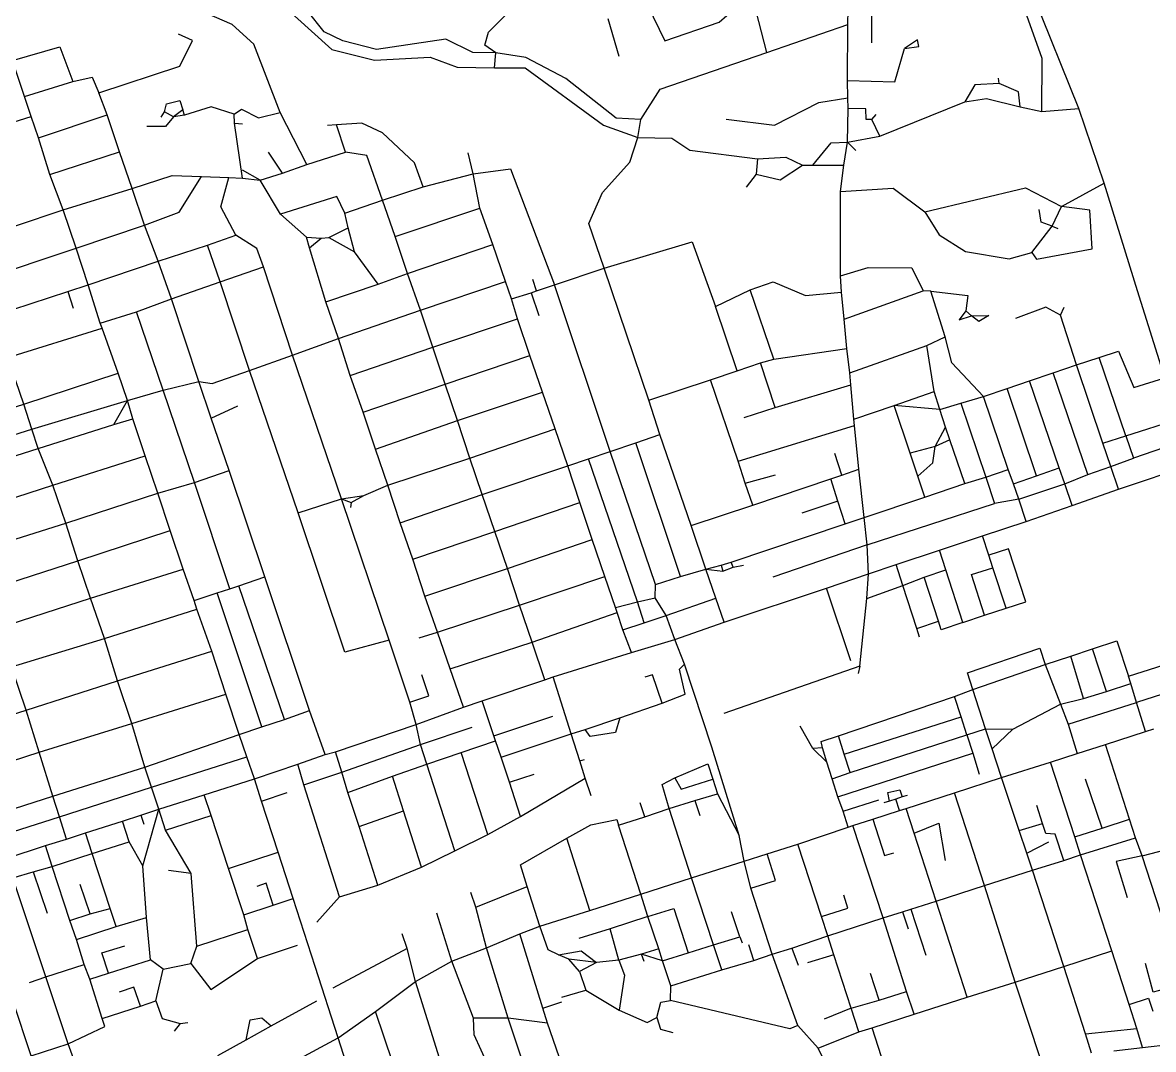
# Model space of a CAD drawing. Header units: metres. Extents: x 609554 to 651406, y 4826501 to 4857446.
# Drawn here: x 635501 to 637859, y 4837782 to 4839925 of the extents above; entities that cross this region are included whole.
import ezdxf

# ---------------------------------------------------------------- set-up
doc = ezdxf.new("R2010")
doc.units = ezdxf.units.M

msp = doc.modelspace()

# ---------------------------------------------------------------- linework, layer by layer
at = {"layer": 'ROADS'}
for points in [[(637052.7, 4839862.6), (637009, 4840032.6)], [(637222, 4839920.9), (637224.1, 4840013.3)], [(637272.1, 4840029.3), (637270.9, 4839882.8)], [(636487.7, 4839861.8), (636440.1, 4839862.2), (636383.8, 4839890.6), (636238.6, 4839868.5), (636168.5, 4839887.1), (636129.7, 4839905.9), (636058.8, 4839995.7)], [(636804.1, 4839961.4), (636840.1, 4839887.1), (636953.8, 4839925.6), (636969.7, 4839940), (636945.3, 4840011.2)], [(636032.7, 4839971.3), (636145.5, 4839869), (636234.8, 4839846.7), (636350.7, 4839852.7), (636406.9, 4839831.7), (636484.7, 4839830.3)], [(636487.7, 4839861.8), (636464.8, 4839877.5), (636472.7, 4839905.3), (636549.5, 4839983.4)], [(637626.4, 4839739.1), (637627.5, 4839850.3), (637588.2, 4839959), (637608.1, 4839982.6)], [(637703.3, 4839745.8), (637608.1, 4839982.6)], [(636037.9, 4839737.3), (635982.9, 4839880.2), (635937.8, 4839920.7), (635869.3, 4839950.7)], [(636745.3, 4839854.1), (636722.3, 4839932.8)], [(637052.7, 4839862.6), (637222, 4839920.9)], [(637221.2, 4839804.1), (637222, 4839920.9)], [(635659.7, 4839778.3), (635828.7, 4839834.2), (635855.5, 4839887.7), (635826.3, 4839901.1)], [(635479.6, 4839845.6), (635578.2, 4839874.1), (635605.6, 4839801.9)], [(637340.3, 4839870.6), (637370.2, 4839874.9), (637367, 4839889.2), (637340.3, 4839870.6)], [(636484.7, 4839830.3), (636487.7, 4839861.8)], [(636790.5, 4839722.6), (636738.4, 4839725.8), (636633.7, 4839808.1), (636550.4, 4839852.1), (636487.7, 4839861.8)], [(636790.5, 4839722.6), (636830.5, 4839786.2), (637052.7, 4839862.6)], [(637221.2, 4839804.1), (637320.1, 4839801.6), (637340.3, 4839870.6)], [(635505.1, 4839770.4), (635479.6, 4839845.6)], [(636484.7, 4839830.3), (636548.6, 4839830.2), (636712.5, 4839711.2), (636783.6, 4839685.4)], [(635505.1, 4839770.4), (635605.6, 4839801.9)], [(635605.6, 4839801.9), (635646.1, 4839811), (635659.7, 4839778.3)], [(637221.8, 4839767.7), (637221.2, 4839804.1)], [(637537.3, 4839797.7), (637536.3, 4839808.7)], [(635677.5, 4839732.4), (635659.7, 4839778.3)], [(637537.3, 4839797.7), (637487, 4839794.8), (637466.2, 4839759.9)], [(637581.2, 4839749.3), (637577.6, 4839780.2), (637537.3, 4839797.7)], [(635518.8, 4839729), (635505.1, 4839770.4)], [(635796.5, 4839739), (635801, 4839755.4), (635828.9, 4839762.7), (635835, 4839742.9)], [(636967.8, 4839723.1), (637069.2, 4839710.8), (637161.1, 4839758.1), (637221.8, 4839767.7)], [(637222.3, 4839745.6), (637221.8, 4839767.7)], [(637288.8, 4839687.6), (637466.2, 4839759.9)], [(637466.2, 4839759.9), (637510.8, 4839766.3), (637581.2, 4839749.3)], [(635533.8, 4839684.3), (635677.5, 4839732.4)], [(635703.1, 4839655.5), (635677.5, 4839732.4)], [(635789.5, 4839727.5), (635796.5, 4839739)], [(635815.5, 4839728.5), (635796.5, 4839739)], [(635835, 4839742.9), (635815.5, 4839728.5)], [(635838.2, 4839732), (635815.5, 4839728.5)], [(635838.2, 4839732), (635835, 4839742.9)], [(635942, 4839733.7), (635894.3, 4839749), (635838.2, 4839732)], [(635942, 4839733.7), (635957.5, 4839744.6), (635993.1, 4839725.9), (636037.9, 4839737.3)], [(635942.9, 4839715), (635942, 4839733.7)], [(636093.4, 4839629), (636037.9, 4839737.3)], [(637221, 4839675.6), (637222.3, 4839745.6)], [(637272.1, 4839722.5), (637260.3, 4839722.9), (637259.7, 4839744.7), (637222.3, 4839745.6)], [(637272.1, 4839722.5), (637281, 4839733)], [(637581.2, 4839749.3), (637626.4, 4839739.1)], [(637626.4, 4839739.1), (637703.3, 4839745.8)], [(637756.5, 4839590.2), (637703.3, 4839745.8)], [(635422.7, 4839698.8), (635518.8, 4839729)], [(635533.8, 4839684.3), (635518.8, 4839729)], [(635815.5, 4839728.5), (635798.9, 4839708.4), (635760, 4839708.1)], [(635942.9, 4839715), (635959.6, 4839713.6)], [(635959.1, 4839600.5), (635942.9, 4839715)], [(636155.2, 4839711.3), (636137, 4839710)], [(636336.4, 4839582), (636318.1, 4839632.1), (636251.6, 4839694.6), (636208, 4839715.3), (636155.2, 4839711.3)], [(636174.1, 4839654.2), (636155.2, 4839711.3)], [(636783.6, 4839685.4), (636790.5, 4839722.6)], [(637288.8, 4839687.6), (637272.1, 4839722.5)], [(635557.7, 4839608.2), (635533.8, 4839684.3)], [(636713.6, 4839412.5), (636681.9, 4839505.9), (636710.1, 4839570.5), (636767.2, 4839633.7), (636783.6, 4839685.4)], [(636783.6, 4839685.4), (636854.6, 4839683.6), (636892.2, 4839659), (637033.6, 4839640.9)], [(637221, 4839675.6), (637288.8, 4839687.6)], [(637149.1, 4839627.1), (637186.8, 4839673.8), (637221, 4839675.6)], [(637213.7, 4839627.2), (637221, 4839675.6)], [(637221, 4839675.6), (637238.5, 4839658.1)], [(635557.7, 4839608.2), (635703.1, 4839655.5)], [(635729.5, 4839578.6), (635703.1, 4839655.5)], [(636042.7, 4839610.9), (636013.9, 4839654.4)], [(636093.4, 4839629), (636174.1, 4839654.2)], [(636251.3, 4839554.6), (636218.8, 4839647.4), (636174.1, 4839654.2)], [(636440.7, 4839609.2), (636430.3, 4839653.3)], [(637033.6, 4839640.9), (637030.6, 4839608.7)], [(637033.6, 4839640.9), (637092.5, 4839643.9), (637127, 4839627.1)], [(635996.2, 4839595.9), (635959.4, 4839616.7)], [(636042.7, 4839610.9), (636093.4, 4839629)], [(636440.7, 4839609.2), (636518.1, 4839620.1), (636610, 4839377.5)], [(637030.6, 4839608.7), (637080.7, 4839596.7), (637127, 4839627.1)], [(637127, 4839627.1), (637149.1, 4839627.1)], [(637149.1, 4839627.1), (637213.7, 4839627.2)], [(637206.7, 4839572.3), (637213.7, 4839627.2)], [(635585.2, 4839534), (635557.7, 4839608.2)], [(635729.5, 4839578.6), (635812.9, 4839605.7), (635873.6, 4839603.5)], [(635755.1, 4839502.4), (635827.4, 4839529.6), (635873.6, 4839603.5)], [(635873.6, 4839603.5), (635931, 4839601.7)], [(635945.2, 4839481.4), (635914.1, 4839540.5), (635931, 4839601.7)], [(635931, 4839601.7), (635959.1, 4839600.5)], [(635959.1, 4839600.5), (635996.2, 4839595.9)], [(635996.2, 4839595.9), (636042.7, 4839610.9)], [(636038.8, 4839525), (635996.2, 4839595.9)], [(636336.4, 4839582), (636440.7, 4839609.2)], [(636454.7, 4839537.4), (636440.7, 4839609.2)], [(637030.6, 4839608.7), (637009.8, 4839581.2)], [(637667.6, 4839541.4), (637756.5, 4839590.2)], [(637826.2, 4839365), (637756.5, 4839590.2)], [(635585.2, 4839534), (635729.5, 4839578.6)], [(635755.1, 4839502.4), (635729.5, 4839578.6)], [(636251.3, 4839554.6), (636336.4, 4839582)], [(637206.7, 4839572.3), (637316.3, 4839579.2), (637382.8, 4839530.3)], [(637206.7, 4839396.5), (637206.7, 4839572.3)], [(637382.8, 4839530.3), (637592.7, 4839579.8), (637667.6, 4839541.4)], [(636173, 4839527.1), (636156.2, 4839561.9), (636038.8, 4839525)], [(636173, 4839527.1), (636251.3, 4839554.6)], [(636278, 4839478.4), (636251.3, 4839554.6)], [(635485.8, 4839500.9), (635585.2, 4839534)], [(635612.2, 4839454.2), (635585.2, 4839534)], [(636093, 4839477.4), (636038.8, 4839525)], [(636179.8, 4839496.7), (636173, 4839527.1)], [(636278, 4839478.4), (636454.7, 4839537.4)], [(636481.3, 4839461.8), (636454.7, 4839537.4)], [(637382.8, 4839530.3), (637412.3, 4839482), (637467.2, 4839447.2), (637558.5, 4839432), (637605.6, 4839445.3)], [(637605.6, 4839445.3), (637615.3, 4839431.1), (637731.5, 4839453.1), (637726.9, 4839533.5), (637667.6, 4839541.4)], [(637647.7, 4839500.1), (637625.2, 4839508.5), (637621, 4839534.9)], [(637647.7, 4839500.1), (637667.6, 4839541.4)], [(635612.2, 4839454.2), (635755.1, 4839502.4)], [(635783.6, 4839426.8), (635755.1, 4839502.4)], [(636139.4, 4839476.7), (636179.8, 4839496.7)], [(636193.2, 4839446.3), (636179.8, 4839496.7)], [(637605.6, 4839445.3), (637647.7, 4839500.1)], [(637647.7, 4839500.1), (637659.6, 4839495.6)], [(635886.2, 4839460.8), (635945.2, 4839481.4)], [(636003.1, 4839415), (635989.3, 4839453.7), (635945.2, 4839481.4)], [(636099.3, 4839454.9), (636093, 4839477.4)], [(636093, 4839477.4), (636123.8, 4839475)], [(636099.3, 4839454.9), (636123.8, 4839475)], [(636123.8, 4839475), (636139.4, 4839476.7)], [(636139.4, 4839476.7), (636193.2, 4839446.3)], [(636303.5, 4839401.3), (636278, 4839478.4)], [(635414.5, 4839387.8), (635612.2, 4839454.2)], [(635637.4, 4839377.5), (635612.2, 4839454.2)], [(635783.6, 4839426.8), (635886.2, 4839460.8)], [(635912.9, 4839384), (635886.2, 4839460.8)], [(636133.1, 4839342), (636099.3, 4839454.9)], [(636303.5, 4839401.3), (636481.3, 4839461.8)], [(636507.8, 4839384.5), (636481.3, 4839461.8)], [(636713.6, 4839412.5), (636897.4, 4839467.4), (636945.6, 4839332.2)], [(635637.4, 4839377.5), (635783.6, 4839426.8)], [(635811.1, 4839348.3), (635783.6, 4839426.8)], [(636242.7, 4839379), (636193.2, 4839446.3)], [(635912.9, 4839384), (636003.1, 4839415)], [(636063.9, 4839230.6), (636003.1, 4839415)], [(636242.7, 4839379), (636303.5, 4839401.3)], [(636330.6, 4839324.5), (636303.5, 4839401.3)], [(636610, 4839377.5), (636713.6, 4839412.5)], [(636806.9, 4839136.8), (636713.6, 4839412.5)], [(637206.7, 4839396.5), (637264.3, 4839413.9), (637355.2, 4839413.2), (637379.1, 4839365.4)], [(635594.9, 4839363.6), (635637.4, 4839377.5)], [(635662.6, 4839297.6), (635637.4, 4839377.5)], [(635811.1, 4839348.3), (635912.9, 4839384)], [(635974.3, 4839198.6), (635912.9, 4839384)], [(636133.1, 4839342), (636242.7, 4839379)], [(636330.6, 4839324.5), (636507.8, 4839384.5)], [(636520.1, 4839348.6), (636507.8, 4839384.5)], [(636572.8, 4839365), (636564.6, 4839388.7)], [(636572.8, 4839365), (636610, 4839377.5)], [(636726.4, 4839030.2), (636610, 4839377.5)], [(637018.4, 4839367.4), (637066, 4839384.1), (637133.4, 4839355.4), (637208.4, 4839362.1)], [(637208.4, 4839362.1), (637206.7, 4839396.5)], [(635441.2, 4839313.4), (635594.9, 4839363.6)], [(635594.9, 4839363.6), (635606, 4839329.1)], [(636520.1, 4839348.6), (636561.4, 4839361.1)], [(636561.4, 4839361.1), (636572.8, 4839365)], [(636561.4, 4839361.1), (636577.6, 4839313.4)], [(636945.6, 4839332.2), (637018.4, 4839367.4)], [(637067.5, 4839222.8), (637018.4, 4839367.4)], [(637214.3, 4839305.8), (637208.4, 4839362.1)], [(637214.3, 4839305.8), (637379.1, 4839365.4)], [(637395.2, 4839364.8), (637379.1, 4839365.4)], [(637395.2, 4839364.8), (637472.4, 4839355.4), (637468.2, 4839323.5)], [(637424.9, 4839268.9), (637395.2, 4839364.8)], [(637882.7, 4839183.8), (637826.2, 4839365)], [(635738.7, 4839321.6), (635811.1, 4839348.3)], [(635868.4, 4839176.2), (635811.1, 4839348.3)], [(636159.7, 4839265.7), (636133.1, 4839342)], [(636532.7, 4839306.8), (636520.1, 4839348.6)], [(636991.4, 4839198.2), (636945.6, 4839332.2)], [(637665.3, 4839314.4), (637635.1, 4839331.1), (637571.4, 4839307.4)], [(637665.3, 4839314.4), (637672.7, 4839331)], [(635662.6, 4839297.6), (635738.7, 4839321.6)], [(635794, 4839157.9), (635738.7, 4839321.6)], [(636159.7, 4839265.7), (636330.6, 4839324.5)], [(636356.1, 4839247.5), (636330.6, 4839324.5)], [(636356.1, 4839247.5), (636532.7, 4839306.8)], [(636559, 4839230.3), (636532.7, 4839306.8)], [(637219.9, 4839244.9), (637214.3, 4839305.8)], [(637468.2, 4839323.5), (637454, 4839304.7), (637479.6, 4839312.8)], [(637479.6, 4839312.8), (637468.2, 4839323.5)], [(637479.6, 4839312.8), (637515.7, 4839313.8), (637495.2, 4839301.5), (637479.6, 4839312.8)], [(637698.7, 4839210.6), (637665.3, 4839314.4)], [(635470.3, 4839225.8), (635666.6, 4839287.5)], [(635666.6, 4839287.5), (635662.6, 4839297.6)], [(635700.3, 4839193.2), (635666.6, 4839287.5)], [(636063.9, 4839230.6), (636159.7, 4839265.7)], [(636184.1, 4839188.6), (636159.7, 4839265.7)], [(637386.7, 4839251.1), (637424.9, 4839268.9)], [(637504.6, 4839144.7), (637438.7, 4839215), (637424.9, 4839268.9)], [(636184.1, 4839188.6), (636356.1, 4839247.5)], [(636381.8, 4839170.7), (636356.1, 4839247.5)], [(637067.5, 4839222.8), (637219.9, 4839244.9)], [(637225.8, 4839194.2), (637219.9, 4839244.9)], [(637225.8, 4839194.2), (637386.7, 4839251.1)], [(637402.2, 4839155), (637386.7, 4839251.1)], [(637746, 4839226.2), (637786.3, 4839239.5), (637818, 4839163.5), (637882.7, 4839183.8)], [(635503.2, 4839128.5), (635470.3, 4839225.8)], [(635974.3, 4839198.6), (636063.9, 4839230.6)], [(636166.1, 4838930.8), (636063.9, 4839230.6)], [(636381.8, 4839170.7), (636559, 4839230.3)], [(636585.2, 4839154), (636559, 4839230.3)], [(636991.4, 4839198.2), (637039.6, 4839214.9)], [(637039.6, 4839214.9), (637067.5, 4839222.8)], [(637070.5, 4839121.6), (637039.6, 4839214.9)], [(637698.7, 4839210.6), (637746, 4839226.2)], [(637801.6, 4839062.3), (637746, 4839226.2)], [(635503.2, 4839128.5), (635700.3, 4839193.2)], [(635719.3, 4839136), (635700.3, 4839193.2)], [(635868.4, 4839176.2), (635896.4, 4839171.9), (635974.3, 4839198.6)], [(636075.8, 4838902.1), (635974.3, 4839198.6)], [(636210.9, 4839111.9), (636184.1, 4839188.6)], [(636935.8, 4839179.7), (636991.4, 4839198.2)], [(637227.8, 4839168.7), (637225.8, 4839194.2)], [(637601, 4839177.5), (637650.4, 4839194.2)], [(637650.4, 4839194.2), (637698.7, 4839210.6)], [(637722.1, 4838982.2), (637650.4, 4839194.2)], [(637754, 4839047.3), (637698.7, 4839210.6)], [(635794, 4839157.9), (635868.4, 4839176.2)], [(635894.3, 4839099.8), (635868.4, 4839176.2)], [(636210.9, 4839111.9), (636381.8, 4839170.7)], [(636407.6, 4839094.4), (636381.8, 4839170.7)], [(636806.9, 4839136.8), (636935.8, 4839179.7)], [(636993.5, 4839009.5), (636935.8, 4839179.7)], [(637070.5, 4839121.6), (637227.8, 4839168.7)], [(637234.6, 4839097.3), (637227.8, 4839168.7)], [(637554, 4839161.5), (637601, 4839177.5)], [(637662.8, 4838995.9), (637601, 4839177.5)], [(635719.3, 4839136), (635794, 4839157.9)], [(635859.1, 4838965), (635794, 4839157.9)], [(636407.6, 4839094.4), (636585.2, 4839154)], [(636611.6, 4839077.5), (636585.2, 4839154)], [(637318.2, 4839125.7), (637402.2, 4839155)], [(637413.8, 4839117.3), (637402.2, 4839155)], [(637457.8, 4839130.7), (637504.6, 4839144.7)], [(637504.6, 4839144.7), (637554, 4839161.5)], [(637556.2, 4838992.3), (637504.6, 4839144.7)], [(637615, 4838979.2), (637554, 4839161.5)], [(635306.2, 4839066.4), (635503.2, 4839128.5)], [(635520.2, 4839076.7), (635503.2, 4839128.5)], [(635520.2, 4839076.7), (635719.3, 4839136)], [(635691.3, 4839086.4), (635719.3, 4839136)], [(635730.5, 4839098), (635719.3, 4839136)], [(635894.3, 4839099.8), (635949.6, 4839125.1)], [(636829.6, 4839065.4), (636806.9, 4839136.8)], [(637005.9, 4839101), (637070.5, 4839121.6)], [(637234.6, 4839097.3), (637318.2, 4839125.7)], [(637413.8, 4839117.3), (637318.2, 4839125.7)], [(637351.9, 4839026.1), (637318.2, 4839125.7)], [(637413.8, 4839117.3), (637457.8, 4839130.7)], [(637425.8, 4839080.7), (637413.8, 4839117.3)], [(637457.8, 4839130.7), (637509.4, 4838976.4)], [(635691.3, 4839086.4), (635730.5, 4839098)], [(635756.4, 4839020.7), (635730.5, 4839098)], [(635931.4, 4838990.6), (635894.3, 4839099.8)], [(636236.7, 4839034.6), (636210.9, 4839111.9)], [(636236.7, 4839034.6), (636407.6, 4839094.4)], [(636433.2, 4839015.9), (636407.6, 4839094.4)], [(637235.8, 4839084), (637234.6, 4839097.3)], [(637801.6, 4839062.3), (637910.8, 4839097.5)], [(635323.1, 4839014.3), (635520.2, 4839076.7)], [(635533.4, 4839036.4), (635520.2, 4839076.7)], [(635533.4, 4839036.4), (635691.3, 4839086.4)], [(636433.2, 4839015.9), (636611.6, 4839077.5)], [(636638.2, 4839000.1), (636611.6, 4839077.5)], [(636993.5, 4839009.5), (637235.8, 4839084)], [(637244.8, 4838992.8), (637235.8, 4839084)], [(637403.9, 4839040.6), (637425.8, 4839080.7)], [(637434.7, 4839054.1), (637425.8, 4839080.7)], [(636726.4, 4839030.2), (636779.4, 4839048.3)], [(636779.4, 4839048.3), (636829.6, 4839065.4)], [(636872.9, 4838769.4), (636779.4, 4839048.3)], [(636895.1, 4838875.5), (636829.6, 4839065.4)], [(637434.7, 4839054.1), (637403.9, 4839040.6)], [(637465.8, 4838962.8), (637434.7, 4839054.1)], [(637754, 4839047.3), (637801.6, 4839062.3)], [(637770.5, 4838998.5), (637754, 4839047.3)], [(637801.6, 4839062.3), (637817.4, 4839016)], [(637924.6, 4839052.7), (637817.4, 4839016)], [(635336.2, 4838973.8), (635533.4, 4839036.4)], [(635563.7, 4838959.7), (635533.4, 4839036.4)], [(636262.8, 4838959.9), (636236.7, 4839034.6)], [(636681.3, 4839014.8), (636726.4, 4839030.2)], [(636820.8, 4838752.4), (636726.4, 4839030.2)], [(637209.2, 4838980.7), (637194.6, 4839025.6)], [(637403.9, 4839040.6), (637351.9, 4839026.1)], [(637367.9, 4838978.6), (637351.9, 4839026.1)], [(637367.9, 4838978.6), (637399, 4839006.4), (637403.9, 4839040.6)], [(635563.7, 4838959.7), (635756.4, 4839020.7)], [(635782.6, 4838942.7), (635756.4, 4839020.7)], [(636262.8, 4838959.9), (636433.2, 4839015.9)], [(636459.6, 4838940), (636433.2, 4839015.9)], [(636459.6, 4838940), (636638.2, 4839000.1)], [(636638.2, 4839000.1), (636681.3, 4839014.8)], [(636663.1, 4838923.6), (636638.2, 4839000.1)], [(636783.3, 4838715.9), (636681.3, 4839014.8)], [(637008, 4838963.5), (636993.5, 4839009.5)], [(637770.5, 4838998.5), (637817.4, 4839016)], [(637786.4, 4838951.2), (637940, 4839003.1)], [(635859.1, 4838965), (635931.4, 4838990.6)], [(636005.7, 4838768.6), (635931.4, 4838990.6)], [(637008, 4838963.5), (637071.1, 4838980.9)], [(637186.5, 4838973.1), (637209.2, 4838980.7)], [(637209.2, 4838980.7), (637244.8, 4838992.8)], [(637255.9, 4838892.5), (637244.8, 4838992.8)], [(637382.6, 4838934.5), (637367.9, 4838978.6)], [(637465.8, 4838962.8), (637509.4, 4838976.4)], [(637509.4, 4838976.4), (637556.2, 4838992.3)], [(637509.4, 4838976.4), (637528, 4838921.1)], [(637567.5, 4838962.6), (637556.2, 4838992.3)], [(637567.5, 4838962.6), (637615, 4838979.2)], [(637615, 4838979.2), (637662.8, 4838995.9)], [(637674.1, 4838962.6), (637662.8, 4838995.9)], [(637674.1, 4838962.6), (637722.1, 4838982.2)], [(637722.1, 4838982.2), (637770.5, 4838998.5)], [(637786.4, 4838951.2), (637770.5, 4838998.5)], [(635363.8, 4838894.8), (635563.7, 4838959.7)], [(635591.2, 4838880.5), (635563.7, 4838959.7)], [(635782.6, 4838942.7), (635859.1, 4838965)], [(635932.7, 4838743.4), (635859.1, 4838965)], [(636212.6, 4838938.3), (636262.8, 4838959.9)], [(636288.5, 4838881.1), (636262.8, 4838959.9)], [(637023.7, 4838918.1), (637008, 4838963.5)], [(637023.7, 4838918.1), (637186.5, 4838973.1)], [(637201.2, 4838926.6), (637186.5, 4838973.1)], [(637382.6, 4838934.5), (637465.8, 4838962.8)], [(637578.2, 4838930.3), (637567.5, 4838962.6)], [(637578.2, 4838930.3), (637674.1, 4838962.6)], [(637689.4, 4838917.5), (637674.1, 4838962.6)], [(635591.2, 4838880.5), (635782.6, 4838942.7)], [(635808.5, 4838864.8), (635782.6, 4838942.7)], [(636075.8, 4838902.1), (636166.1, 4838930.8)], [(636166.1, 4838930.8), (636212.6, 4838938.3)], [(636166.1, 4838930.8), (636185.9, 4838923.6)], [(636265.4, 4838636.1), (636166.1, 4838930.8)], [(636185.9, 4838923.6), (636212.6, 4838938.3)], [(636288.5, 4838881.1), (636459.6, 4838940)], [(636485.8, 4838862.8), (636459.6, 4838940)], [(637255.9, 4838892.5), (637382.6, 4838934.5)], [(637578.2, 4838930.3), (637528, 4838921.1)], [(637593.6, 4838883.9), (637578.2, 4838930.3)], [(637689.4, 4838917.5), (637786.4, 4838951.2)], [(636185.9, 4838923.6), (636184.5, 4838912.9)], [(636485.8, 4838862.8), (636663.1, 4838923.6)], [(636688.9, 4838846), (636663.1, 4838923.6)], [(636895.1, 4838875.5), (637023.7, 4838918.1)], [(637201.2, 4838926.6), (637126.2, 4838901.1)], [(637216.3, 4838878.8), (637201.2, 4838926.6)], [(637262.2, 4838835), (637528, 4838921.1)], [(637593.6, 4838883.9), (637689.4, 4838917.5)], [(636265.4, 4838636.1), (636173, 4838610.9), (636075.8, 4838902.1)], [(637216.3, 4838878.8), (637255.9, 4838892.5)], [(637262.2, 4838835), (637255.9, 4838892.5)], [(637502.4, 4838854.2), (637593.6, 4838883.9)], [(635394.1, 4838818.2), (635591.2, 4838880.5)], [(635616.1, 4838801.6), (635591.2, 4838880.5)], [(635616.1, 4838801.6), (635808.5, 4838864.8)], [(635835.4, 4838784.1), (635808.5, 4838864.8)], [(636314.5, 4838804.9), (636288.5, 4838881.1)], [(636314.5, 4838804.9), (636485.8, 4838862.8)], [(636512.3, 4838785.5), (636485.8, 4838862.8)], [(636925.5, 4838784.5), (636895.1, 4838875.5)], [(636978.8, 4838799.3), (637216.3, 4838878.8)], [(636512.3, 4838785.5), (636688.9, 4838846)], [(636715.3, 4838769), (636688.9, 4838846)], [(637262.2, 4838835), (637065.7, 4838767.8)], [(637264.8, 4838774.7), (637262.2, 4838835)], [(637413.2, 4838823.8), (637502.4, 4838854.2)], [(637516.2, 4838813.7), (637502.4, 4838854.2)], [(637322.8, 4838793.8), (637413.2, 4838823.8)], [(637426.2, 4838783), (637413.2, 4838823.8)], [(637552.2, 4838703), (637593.2, 4838716.5), (637557.1, 4838826.6), (637516.2, 4838813.7)], [(637524.4, 4838787.3), (637516.2, 4838813.7)], [(635424.1, 4838740.1), (635616.1, 4838801.6)], [(635642.6, 4838723.6), (635616.1, 4838801.6)], [(636339.5, 4838728.2), (636314.5, 4838804.9)], [(636925.5, 4838784.5), (636957.7, 4838792.4)], [(636957.7, 4838792.4), (636978.8, 4838799.3)], [(636957.7, 4838792.4), (636961.2, 4838780.4)], [(636961.2, 4838780.4), (636982.5, 4838788.2)], [(636982.5, 4838788.2), (636978.8, 4838799.3)], [(636982.5, 4838788.2), (637004.4, 4838792.9)], [(637264.8, 4838774.7), (637322.8, 4838793.8)], [(637336.7, 4838750.4), (637322.8, 4838793.8)], [(637507.1, 4838688.7), (637479.7, 4838772.9), (637524.4, 4838787.3)], [(637552.2, 4838703), (637524.4, 4838787.3)], [(635642.6, 4838723.6), (635835.4, 4838784.1)], [(635858.4, 4838718.7), (635835.4, 4838784.1)], [(635951.7, 4838749.7), (636005.7, 4838768.6)], [(636099.3, 4838489.5), (636005.7, 4838768.6)], [(636339.5, 4838728.2), (636512.3, 4838785.5)], [(636537.2, 4838709.1), (636512.3, 4838785.5)], [(636537.2, 4838709.1), (636715.3, 4838769)], [(636737.1, 4838704.5), (636715.3, 4838769)], [(636820.8, 4838752.4), (636872.9, 4838769.4)], [(636872.9, 4838769.4), (636925.5, 4838784.5)], [(636925.5, 4838784.5), (636961.2, 4838780.4)], [(636946.5, 4838724.1), (636925.5, 4838784.5)], [(637177.6, 4838744.8), (637264.8, 4838774.7)], [(637261.2, 4838723), (637264.8, 4838774.7)], [(637336.7, 4838750.4), (637381.3, 4838768)], [(637381.3, 4838768), (637426.2, 4838783)], [(637411, 4838675.8), (637381.3, 4838768)], [(637461.5, 4838672.9), (637426.2, 4838783)], [(635906.5, 4838734.7), (635932.7, 4838743.4)], [(635932.7, 4838743.4), (635951.7, 4838749.7)], [(636047.2, 4838470.7), (635951.7, 4838749.7)], [(636820.2, 4838724.7), (636820.8, 4838752.4)], [(636964.1, 4838673.6), (637177.6, 4838744.8)], [(637228.4, 4838593.4), (637177.6, 4838744.8)], [(637261.2, 4838723), (637336.7, 4838750.4)], [(637365.6, 4838660.6), (637336.7, 4838750.4)], [(635450.6, 4838662.2), (635642.6, 4838723.6)], [(635671.4, 4838639.7), (635642.6, 4838723.6)], [(635858.4, 4838718.7), (635906.5, 4838734.7)], [(635864, 4838700.6), (635858.4, 4838718.7)], [(636000.1, 4838455.1), (635906.5, 4838734.7)], [(636366.4, 4838652.9), (636339.5, 4838728.2)], [(636783.3, 4838715.9), (636820.2, 4838724.7)], [(636842.9, 4838687.9), (636820.2, 4838724.7)], [(636842.9, 4838687.9), (636946.5, 4838724.1)], [(636964.1, 4838673.6), (636946.5, 4838724.1)], [(637246.8, 4838582.2), (637261.2, 4838723)], [(635671.4, 4838639.7), (635864, 4838700.6)], [(635895.7, 4838613.2), (635864, 4838700.6)], [(636366.4, 4838652.9), (636537.2, 4838709.1)], [(636563.3, 4838632.3), (636537.2, 4838709.1)], [(636563.3, 4838632.3), (636740.9, 4838693.6)], [(636737.1, 4838704.5), (636783.3, 4838715.9)], [(636740.9, 4838693.6), (636737.1, 4838704.5)], [(636752.9, 4838657.7), (636740.9, 4838693.6)], [(636797.4, 4838672.6), (636783.3, 4838715.9)], [(637507.1, 4838688.7), (637552.2, 4838703)], [(636752.9, 4838657.7), (636797.4, 4838672.6)], [(636797.4, 4838672.6), (636842.9, 4838687.9)], [(636861.2, 4838637.9), (636842.9, 4838687.9)], [(636861.2, 4838637.9), (636964.1, 4838673.6)], [(637365.6, 4838660.6), (637411, 4838675.8)], [(637461.5, 4838672.9), (637416.8, 4838657.9), (637411, 4838675.8)], [(637461.5, 4838672.9), (637507.1, 4838688.7)], [(636327.9, 4838640.9), (636366.4, 4838652.9)], [(636392.7, 4838576.1), (636366.4, 4838652.9)], [(636770.5, 4838610.6), (636752.9, 4838657.7)], [(637371.4, 4838642.6), (637365.6, 4838660.6)], [(635477.8, 4838580.3), (635671.4, 4838639.7)], [(635698.8, 4838551.1), (635671.4, 4838639.7)], [(636308.5, 4838507), (636265.4, 4838636.1)], [(636392.7, 4838576.1), (636563.3, 4838632.3)], [(636590.1, 4838553.4), (636563.3, 4838632.3)], [(636770.5, 4838610.6), (636861.2, 4838637.9)], [(636881, 4838586.1), (636861.2, 4838637.9)], [(637732.3, 4838618.2), (637783.1, 4838635), (637806.9, 4838561.1)], [(637806.9, 4838561.1), (638056.7, 4838640.2)], [(635698.8, 4838551.1), (635895.7, 4838613.2)], [(635924.6, 4838523.5), (635895.7, 4838613.2)], [(636607, 4838559.6), (636770.5, 4838610.6)], [(637482.5, 4838533.3), (637471.2, 4838568.2), (637622.4, 4838619.4), (637633.4, 4838585.5)], [(637633.4, 4838585.5), (637686.7, 4838603.1)], [(637686.7, 4838603.1), (637732.3, 4838618.2)], [(637713.6, 4838514.2), (637686.7, 4838603.1)], [(637761.4, 4838529.4), (637732.3, 4838618.2)], [(635508.1, 4838490.2), (635477.8, 4838580.3)], [(636420.5, 4838496.4), (636392.7, 4838576.1)], [(636834.4, 4838504.6), (636882.8, 4838523.5), (636870.6, 4838575.8), (636881, 4838586.1)], [(636938, 4838413.1), (636881, 4838586.1)], [(637246.8, 4838582.2), (636963.1, 4838482.9)], [(637246.8, 4838582.2), (637243.2, 4838566.4)], [(637482.5, 4838533.3), (637633.4, 4838585.5)], [(637633.4, 4838585.5), (637665.3, 4838502.4)], [(636308.5, 4838507), (636348.2, 4838520.2), (636333.1, 4838563.8)], [(636459, 4838509.5), (636590.1, 4838553.4)], [(636590.1, 4838553.4), (636607, 4838559.6)], [(636644.6, 4838440.5), (636607, 4838559.6)], [(636834.4, 4838504.6), (636814.8, 4838563.9), (636798.5, 4838559.1)], [(637811.9, 4838545.6), (637806.9, 4838561.1)], [(638011.2, 4838497.8), (637986.6, 4838558.4), (637823.6, 4838506.1)], [(635508.1, 4838490.2), (635698.8, 4838551.1)], [(635728.4, 4838462.3), (635698.8, 4838551.1)], [(637444.6, 4838519), (637482.5, 4838533.3)], [(637509.2, 4838451.4), (637482.5, 4838533.3)], [(637713.6, 4838514.2), (637761.4, 4838529.4)], [(637761.4, 4838529.4), (637811.9, 4838545.6)], [(637823.6, 4838506.1), (637811.9, 4838545.6)], [(635728.4, 4838462.3), (635924.6, 4838523.5)], [(635952.7, 4838439.4), (635924.6, 4838523.5)], [(636321.7, 4838460), (636308.5, 4838507)], [(636420.5, 4838496.4), (636459, 4838509.5)], [(636483.9, 4838436.3), (636459, 4838509.5)], [(636746.1, 4838473.8), (636834.4, 4838504.6)], [(637202.2, 4838436.9), (637444.6, 4838519)], [(637458.2, 4838476.5), (637444.6, 4838519)], [(637665.3, 4838502.4), (637713.6, 4838514.2)], [(637681.1, 4838460.8), (637823.6, 4838506.1)], [(637842.8, 4838445.6), (637823.6, 4838506.1)], [(635248.3, 4838408.3), (635508.1, 4838490.2)], [(635535.2, 4838402.5), (635508.1, 4838490.2)], [(636047.2, 4838470.7), (636099.3, 4838489.5)], [(636131.9, 4838397.3), (636099.3, 4838489.5)], [(636321.7, 4838460), (636420.5, 4838496.4)], [(637565.8, 4838450.2), (637665.3, 4838502.4)], [(637665.3, 4838502.4), (637681.1, 4838460.8)], [(635535.2, 4838402.5), (635728.4, 4838462.3)], [(635755.9, 4838371.5), (635728.4, 4838462.3)], [(636000.1, 4838455.1), (636047.2, 4838470.7)], [(636153.5, 4838403.2), (636321.7, 4838460)], [(636330.4, 4838418.4), (636321.7, 4838460)], [(636483.9, 4838436.3), (636606.5, 4838477.5)], [(636674.1, 4838450.1), (636746.1, 4838473.8)], [(636746.1, 4838473.8), (636737.6, 4838443.6), (636684.2, 4838435), (636674.1, 4838450.1)], [(637214.5, 4838398), (637458.2, 4838476.5)], [(637470.3, 4838438.7), (637458.2, 4838476.5)], [(637681.1, 4838460.8), (637700.2, 4838399.7)], [(635755.9, 4838371.5), (635952.7, 4838439.4)], [(635952.7, 4838439.4), (636000.1, 4838455.1)], [(635968.8, 4838392.6), (635952.7, 4838439.4)], [(636330.4, 4838418.4), (636438.3, 4838454.7)], [(636487, 4838426.4), (636483.9, 4838436.3)], [(636498.6, 4838392.4), (636644.6, 4838440.5)], [(636644.6, 4838440.5), (636674.1, 4838450.1)], [(636662.7, 4838384.1), (636644.6, 4838440.5)], [(637149, 4838409.9), (637122.7, 4838456.8)], [(637168.7, 4838411.8), (637166, 4838424.7), (637202.2, 4838436.9)], [(637214.5, 4838398), (637202.2, 4838436.9)], [(637226.6, 4838359.9), (637470.3, 4838438.7)], [(637470.3, 4838438.7), (637509.2, 4838451.4)], [(637470.3, 4838438.7), (637482.3, 4838400.4)], [(637522.7, 4838409.6), (637509.2, 4838451.4)], [(637509.2, 4838451.4), (637565.8, 4838450.2)], [(637522.7, 4838409.6), (637565.8, 4838450.2)], [(637759.5, 4838418.8), (637842.8, 4838445.6)], [(637842.8, 4838445.6), (637860.1, 4838451.2)], [(636166.4, 4838360.8), (636330.4, 4838418.4)], [(636344, 4838377.5), (636330.4, 4838418.4)], [(636415.5, 4838401.8), (636487, 4838426.4)], [(636498.6, 4838392.4), (636487, 4838426.4)], [(636995.1, 4838228.8), (636938, 4838413.1)], [(637168.7, 4838411.8), (637149, 4838409.9)], [(637177.9, 4838381.3), (637149, 4838409.9)], [(637177.9, 4838381.3), (637168.7, 4838411.8)], [(637700.2, 4838399.7), (637759.5, 4838418.8)], [(637809.1, 4838262.6), (637759.5, 4838418.8)], [(635276.4, 4838318.4), (635535.2, 4838402.5)], [(635563.8, 4838310.7), (635535.2, 4838402.5)], [(635769.7, 4838329.4), (635968.8, 4838392.6)], [(635984.5, 4838346.6), (635968.8, 4838392.6)], [(636074.6, 4838377.5), (636131.9, 4838397.3)], [(636131.9, 4838397.3), (636153.5, 4838403.2)], [(636166.4, 4838360.8), (636153.5, 4838403.2)], [(636344, 4838377.5), (636415.5, 4838401.8)], [(636470.9, 4838231), (636415.5, 4838401.8)], [(636516, 4838339.6), (636498.6, 4838392.4)], [(636662.7, 4838384.1), (636672.4, 4838387.2)], [(637201.1, 4838309.5), (637482.3, 4838400.4)], [(637226.6, 4838359.9), (637214.5, 4838398)], [(637482.3, 4838400.4), (637496, 4838356.7)], [(637542.4, 4838349.5), (637522.7, 4838409.6)], [(637644.6, 4838381.8), (637700.2, 4838399.7)], [(635563.8, 4838310.7), (635755.9, 4838371.5)], [(635769.7, 4838329.4), (635755.9, 4838371.5)], [(635984.5, 4838346.6), (636074.6, 4838377.5)], [(636087.5, 4838334.1), (636074.6, 4838377.5)], [(636272.6, 4838352.5), (636344, 4838377.5)], [(636402.4, 4838196.9), (636344, 4838377.5)], [(636674.3, 4838348.1), (636662.7, 4838384.1)], [(636861.1, 4838348.8), (636929.9, 4838378.4), (636940.5, 4838345.9)], [(637189.1, 4838347), (637177.9, 4838381.3)], [(637542.4, 4838349.5), (637644.6, 4838381.8)], [(637695, 4838225.7), (637644.6, 4838381.8)], [(635879.7, 4838313.4), (635984.5, 4838346.6)], [(635999.4, 4838299.9), (635984.5, 4838346.6)], [(636087.5, 4838334.1), (636166.4, 4838360.8)], [(636179.3, 4838318.5), (636166.4, 4838360.8)], [(636179.3, 4838318.5), (636272.6, 4838352.5)], [(636295.5, 4838279.9), (636272.6, 4838352.5)], [(636516, 4838339.6), (636568, 4838356.4)], [(636539.2, 4838268.5), (636516, 4838339.6)], [(636539.2, 4838268.5), (636674.3, 4838348.1)], [(636686.9, 4838311.1), (636674.3, 4838348.1)], [(636849.3, 4838284.9), (636834.6, 4838334.8), (636861.1, 4838348.8)], [(636861.1, 4838348.8), (636874.6, 4838325), (636940.5, 4838345.9)], [(636940.5, 4838345.9), (636950.3, 4838315.6)], [(637189.1, 4838347), (637226.6, 4838359.9)], [(637201.1, 4838309.5), (637189.1, 4838347)], [(637444.1, 4838317.3), (637542.4, 4838349.5)], [(637579.3, 4838238.7), (637542.4, 4838349.5)], [(637752, 4838243.9), (637717.4, 4838346.3)], [(635577.6, 4838267.7), (635769.7, 4838329.4)], [(635784.7, 4838283.2), (635769.7, 4838329.4)], [(635999.4, 4838299.9), (636052.4, 4838318.1)], [(636161.5, 4838100.6), (636087.5, 4838334.1)], [(636202.9, 4838247.4), (636179.3, 4838318.5)], [(636903.1, 4838301.7), (636950.3, 4838315.6)], [(636950.3, 4838315.6), (636995.1, 4838228.8)], [(637309.1, 4838300.4), (637305.4, 4838318.3), (637330.2, 4838324.2), (637335.5, 4838309)], [(637343.3, 4838285.2), (637444.1, 4838317.3)], [(637506.8, 4838124.3), (637444.1, 4838317.3)], [(635306.1, 4838228), (635563.8, 4838310.7)], [(635577.6, 4838267.7), (635563.8, 4838310.7)], [(635784.7, 4838283.2), (635879.7, 4838313.4)], [(635893.9, 4838270.3), (635879.7, 4838313.4)], [(636033.5, 4838193.9), (635999.4, 4838299.9)], [(636798.5, 4838267.6), (636789, 4838296.6)], [(636849.3, 4838284.9), (636903.1, 4838301.7)], [(636903.1, 4838301.7), (636913.2, 4838270.4)], [(637211.8, 4838279.1), (637201.1, 4838309.5)], [(637211.8, 4838279.1), (637286.6, 4838303.2)], [(637309.1, 4838300.4), (637296.9, 4838296.5)], [(637322.1, 4838304.6), (637309.1, 4838300.4)], [(637335.5, 4838309), (637322.1, 4838304.6)], [(637329.3, 4838280.8), (637322.1, 4838304.6)], [(637345.8, 4838312.3), (637335.5, 4838309)], [(635709.4, 4838258.8), (635747.3, 4838270.8)], [(635747.3, 4838270.8), (635784.7, 4838283.2)], [(635747.3, 4838270.8), (635753.4, 4838252.4)], [(635751.5, 4838165.2), (635784.7, 4838283.2)], [(635799.1, 4838239.8), (635784.7, 4838283.2)], [(635799.1, 4838239.8), (635893.9, 4838270.3)], [(635930.3, 4838160), (635893.9, 4838270.3)], [(636202.9, 4838247.4), (636295.5, 4838279.9)], [(636332.7, 4838162.5), (636295.5, 4838279.9)], [(636470.9, 4838231), (636539.2, 4838268.5)], [(636798.5, 4838267.6), (636849.3, 4838284.9)], [(636896.1, 4838140), (636849.3, 4838284.9)], [(637222.6, 4838246.1), (637211.8, 4838279.1)], [(637273.7, 4838262.6), (637329.3, 4838280.8)], [(637329.3, 4838280.8), (637343.3, 4838285.2)], [(637359.9, 4838233.8), (637343.3, 4838285.2)], [(637627.7, 4838253.6), (637615.7, 4838290.9)], [(635319.9, 4838185.2), (635577.6, 4838267.7)], [(635592.7, 4838221.1), (635577.6, 4838267.7)], [(635632.1, 4838234.3), (635709.4, 4838258.8)], [(635722.9, 4838215.4), (635709.4, 4838258.8)], [(636241.8, 4838125.3), (636202.9, 4838247.4)], [(636635.5, 4838222.8), (636685.8, 4838251.1), (636740.1, 4838262), (636743.8, 4838250.4)], [(636743.8, 4838250.4), (636798.5, 4838267.6)], [(636790.4, 4838105.9), (636743.8, 4838250.4)], [(637117.7, 4838210.2), (637222.6, 4838246.1)], [(637222.6, 4838246.1), (637232.4, 4838249.7)], [(637232.4, 4838249.7), (637273.7, 4838262.6)], [(637295.3, 4838056.5), (637232.4, 4838249.7)], [(637273.7, 4838262.6), (637298, 4838186.6), (637317.7, 4838192.4)], [(637359.9, 4838233.8), (637411.4, 4838254.4), (637425.1, 4838176.1)], [(637579.3, 4838238.7), (637627.7, 4838253.6)], [(637672.4, 4838176.4), (637654.5, 4838231.7), (637634.7, 4838233), (637627.7, 4838253.6)], [(637752, 4838243.9), (637809.1, 4838262.6)], [(637821.8, 4838223.6), (637809.1, 4838262.6)], [(635548.3, 4838207.4), (635592.7, 4838221.1)], [(635592.7, 4838221.1), (635632.1, 4838234.3)], [(635645.8, 4838190.9), (635632.1, 4838234.3)], [(635852.5, 4838149.6), (635799.1, 4838239.8)], [(636402.4, 4838196.9), (636470.9, 4838231)], [(636553.1, 4838121.9), (636538.9, 4838167.3), (636635.5, 4838222.8)], [(636683.5, 4838071.9), (636635.5, 4838222.8)], [(637005.8, 4838174.7), (636995.1, 4838228.8)], [(637406.2, 4838091.8), (637359.9, 4838233.8)], [(637595, 4838192), (637579.3, 4838238.7)], [(637695, 4838225.7), (637752, 4838243.9)], [(637707.2, 4838188), (637695, 4838225.7)], [(637707.2, 4838188), (637821.8, 4838223.6)], [(637836, 4838186), (637821.8, 4838223.6)], [(635466.8, 4838180.8), (635548.3, 4838207.4)], [(635562.5, 4838164.1), (635548.3, 4838207.4)], [(635645.8, 4838190.9), (635722.9, 4838215.4)], [(635751.5, 4838165.2), (635722.9, 4838215.4)], [(637053.9, 4838190), (637117.7, 4838210.2)], [(637166.8, 4838059.9), (637117.7, 4838210.2)], [(637595, 4838192), (637641.4, 4838215.2)], [(637836, 4838186), (637937, 4838212.9)], [(635562.5, 4838164.1), (635645.8, 4838190.9)], [(635683.7, 4838076.4), (635645.8, 4838190.9)], [(635930.3, 4838160), (636033.5, 4838193.9)], [(636065, 4838097.1), (636033.5, 4838193.9)], [(636332.7, 4838162.5), (636402.4, 4838196.9)], [(636896.1, 4838140), (637005.8, 4838174.7)], [(637005.8, 4838174.7), (637053.9, 4838190)], [(637019.9, 4838118.6), (637005.8, 4838174.7)], [(637019.9, 4838118.6), (637070.8, 4838134.5), (637053.9, 4838190)], [(637606.9, 4838156.4), (637595, 4838192)], [(637606.9, 4838156.4), (637672.4, 4838176.4)], [(637672.4, 4838176.4), (637707.2, 4838188)], [(637772.2, 4837987.8), (637707.2, 4838188)], [(637836, 4838186), (637781.6, 4838174.5), (637804.6, 4838099.3)], [(637882.9, 4838041), (637836, 4838186)], [(635480.4, 4838140.1), (635522.6, 4838152.7)], [(635522.6, 4838152.7), (635562.5, 4838164.1)], [(635522.6, 4838152.7), (635551.9, 4838066.4)], [(635599, 4838051.4), (635562.5, 4838164.1)], [(635759.1, 4838057.7), (635751.5, 4838165.2)], [(635852.5, 4838149.6), (635805.1, 4838155.6)], [(635962.3, 4838062.9), (635930.3, 4838160)], [(636241.8, 4838125.3), (636332.7, 4838162.5)], [(637506.8, 4838124.3), (637606.9, 4838156.4)], [(637672.5, 4837955.4), (637606.9, 4838156.4)], [(635549.3, 4837933.6), (635480.4, 4838140.1)], [(635864.1, 4837998), (635852.5, 4838149.6)], [(636023.7, 4838083.4), (636008.7, 4838128.8), (635989.5, 4838122.5)], [(636790.4, 4838105.9), (636896.1, 4838140)], [(636941.9, 4838000.3), (636896.1, 4838140)], [(635641.4, 4838064.8), (635621, 4838126.5)], [(636161.5, 4838100.6), (636241.8, 4838125.3)], [(636446, 4838078.9), (636435.4, 4838109.6)], [(636446, 4838078.9), (636553.1, 4838121.9)], [(636579.8, 4838039.2), (636553.1, 4838121.9)], [(636683.5, 4838071.9), (636790.4, 4838105.9)], [(636804.7, 4838059.5), (636790.4, 4838105.9)], [(637064, 4837981.2), (637019.9, 4838118.6)], [(637166.8, 4838059.9), (637222.2, 4838077.3), (637213.8, 4838104.1)], [(637406.2, 4838091.8), (637506.8, 4838124.3)], [(637571.1, 4837922.7), (637506.8, 4838124.3)], [(635962.3, 4838062.9), (636023.7, 4838083.4)], [(636023.7, 4838083.4), (636065, 4838097.1)], [(636111, 4837955.5), (636065, 4838097.1)], [(636114.5, 4838047.4), (636161.5, 4838100.6)], [(637353.5, 4838075), (637406.2, 4838091.8)], [(637470.9, 4837891.2), (637406.2, 4838091.8)], [(635599, 4838051.4), (635641.4, 4838064.8)], [(635641.4, 4838064.8), (635683.7, 4838076.4)], [(635695.9, 4838038.5), (635683.7, 4838076.4)], [(635695.9, 4838038.5), (635759.1, 4838057.7)], [(635767.8, 4837969.1), (635759.1, 4838057.7)], [(635970.9, 4838032.4), (635962.3, 4838062.9)], [(636395.8, 4837966.2), (636364.4, 4838066.2)], [(636468.4, 4837994.4), (636446, 4838078.9)], [(636579.8, 4838039.2), (636683.5, 4838071.9)], [(636804.7, 4838059.5), (636726, 4838034.1)], [(636804.7, 4838059.5), (636859.2, 4838076.5), (636888.8, 4837984)], [(636827.4, 4837992.2), (636804.7, 4838059.5)], [(636996.9, 4838017.4), (636979, 4838069.4)], [(637180.1, 4838019.1), (637166.8, 4838059.9)], [(637180.1, 4838019.1), (637295.3, 4838056.5)], [(637295.3, 4838056.5), (637336.1, 4838069.4)], [(637344.5, 4837903.3), (637295.3, 4838056.5)], [(637336.1, 4838069.4), (637353.5, 4838075)], [(637336.1, 4838069.4), (637347.5, 4838033.5)], [(637353.5, 4838075), (637384.4, 4837978.8)], [(635613.5, 4838011.5), (635599, 4838051.4)], [(635613.5, 4838011.5), (635695.9, 4838038.5)], [(635864.1, 4837998), (635970.9, 4838032.4)], [(635990.7, 4837972.2), (635970.9, 4838032.4)], [(636537.7, 4838023.4), (636579.8, 4838039.2)], [(636618.6, 4837979.8), (636597.2, 4837990.3), (636579.8, 4838039.2)], [(636726, 4838034.1), (636661, 4838013.4)], [(636744.6, 4837968.2), (636726, 4838034.1)], [(635629.2, 4837959.1), (635613.5, 4838011.5)], [(636302.7, 4837992.7), (636292.6, 4838023.7)], [(636468.4, 4837994.4), (636537.7, 4838023.4)], [(636585.9, 4837868.4), (636537.7, 4838023.4)], [(636941.9, 4838000.3), (636996.9, 4838017.4)], [(636996.9, 4838017.4), (637001.2, 4838004.7)], [(637105.2, 4837993.6), (637180.1, 4838019.1)], [(637193, 4837979.9), (637180.1, 4838019.1)], [(635518.6, 4837768.6), (635441.6, 4837999.7)], [(635679.9, 4837941.6), (635666.2, 4837983.9), (635714.1, 4837998.6)], [(635851.5, 4837961.4), (635864.1, 4837998)], [(635990.7, 4837972.2), (636074.4, 4837999.9)], [(636302.7, 4837992.7), (636147.5, 4837909.7)], [(636320, 4837923.7), (636302.7, 4837992.7)], [(636395.8, 4837966.2), (636468.4, 4837994.4)], [(636513.5, 4837847.6), (636468.4, 4837994.4)], [(636618.6, 4837979.8), (636665.8, 4837988.2), (636698, 4837963.9)], [(636827.4, 4837992.2), (636791.7, 4837980.9)], [(636835.5, 4837966.9), (636827.4, 4837992.2)], [(636888.8, 4837984), (636941.9, 4838000.3)], [(636959.4, 4837948.3), (636941.9, 4838000.3)], [(637026, 4837967.9), (637015.2, 4838000.6)], [(637064, 4837981.2), (637105.2, 4837993.6)], [(637105.2, 4837993.6), (637118.6, 4837958.1)], [(637672.5, 4837955.4), (637772.2, 4837987.8)], [(637808.3, 4837875.6), (637772.2, 4837987.8)], [(635679.9, 4837941.6), (635767.8, 4837969.1)], [(635793.7, 4837949.5), (635767.8, 4837969.1)], [(635851.5, 4837961.4), (635893.1, 4837907.3), (635990.7, 4837972.2)], [(636320, 4837923.7), (636395.8, 4837966.2)], [(636440.9, 4837847.6), (636395.8, 4837966.2)], [(636639.9, 4837970.2), (636618.6, 4837979.8)], [(636662.1, 4837944.7), (636639.9, 4837970.2)], [(636698, 4837963.9), (636639.9, 4837970.2)], [(636698, 4837963.9), (636662.1, 4837944.7)], [(636744.6, 4837968.2), (636698, 4837963.9)], [(636791.7, 4837980.9), (636744.6, 4837968.2)], [(636744.6, 4837968.2), (636756.3, 4837937), (636744.8, 4837864.2)], [(636796.8, 4837965.7), (636791.7, 4837980.9)], [(636835.5, 4837966.9), (636791.7, 4837980.9)], [(636835.5, 4837966.9), (636888.8, 4837984)], [(636853, 4837914.7), (636835.5, 4837966.9)], [(636959.4, 4837948.3), (637026, 4837967.9)], [(637026, 4837967.9), (637064, 4837981.2)], [(637117.9, 4837832.1), (637064, 4837981.2)], [(637193, 4837979.9), (637137.6, 4837962.8)], [(637228.9, 4837868.3), (637193, 4837979.9)], [(635549.3, 4837933.6), (635629.2, 4837959.1)], [(635641, 4837928.6), (635629.2, 4837959.1)], [(635641, 4837928.6), (635679.9, 4837941.6)], [(635778.7, 4837883.3), (635793.7, 4837949.5)], [(635793.7, 4837949.5), (635851.5, 4837961.4)], [(636158.7, 4837806.7), (636111, 4837955.5)], [(636662.1, 4837944.7), (636675.3, 4837906.1)], [(636853, 4837914.7), (636959.4, 4837948.3)], [(637287.3, 4837884.8), (637269.2, 4837940.8)], [(637571.1, 4837922.7), (637672.5, 4837955.4)], [(637717.7, 4837814.7), (637672.5, 4837955.4)], [(637921.4, 4837918.6), (637858.8, 4837901.4), (637842.7, 4837961.4)], [(635514.9, 4837921.5), (635549.3, 4837933.6)], [(635596, 4837794), (635549.3, 4837933.6)], [(635667, 4837846.7), (635641, 4837928.6)], [(636237.1, 4837861.5), (636320, 4837923.7)], [(636398.5, 4837672.8), (636320, 4837923.7)], [(636852.1, 4837884.5), (636853, 4837914.7)], [(637470.9, 4837891.2), (637571.1, 4837922.7)], [(637624.2, 4837760.8), (637571.1, 4837922.7)], [(635746.4, 4837872.8), (635732.9, 4837912), (635702.2, 4837901.9)], [(636625.5, 4837891.3), (636675.3, 4837906.1)], [(636675.3, 4837906.1), (636744.8, 4837864.2)], [(637287.3, 4837884.8), (637344.5, 4837903.3)], [(637359.9, 4837855.9), (637344.5, 4837903.3)], [(637359.9, 4837855.9), (637470.9, 4837891.2)], [(635667, 4837846.7), (635746.4, 4837872.8)], [(635746.4, 4837872.8), (635778.7, 4837883.3)], [(635778.7, 4837883.3), (635792.1, 4837847), (635829.2, 4837836.6)], [(636019.5, 4837831.1), (636114.4, 4837883.8)], [(636585.9, 4837868.4), (636625.7, 4837881.3)], [(636595.6, 4837837.3), (636585.9, 4837868.4)], [(636823.3, 4837848.5), (636831.9, 4837880.7), (636852.1, 4837884.5)], [(637117.9, 4837832.1), (637100.8, 4837825), (636852.1, 4837884.5)], [(637228.9, 4837868.3), (637172.3, 4837845)], [(637228.9, 4837868.3), (637287.3, 4837884.8)], [(637244.9, 4837818.9), (637228.9, 4837868.3)], [(637808.3, 4837875.6), (637849.2, 4837889.2), (637858.1, 4837861.7)], [(637824.3, 4837825.9), (637808.3, 4837875.6)], [(635596, 4837794), (635672.3, 4837829.8), (635667, 4837846.7)], [(635967, 4837802), (635975.1, 4837844.1), (635999.6, 4837848), (636019.5, 4837831.1)], [(636158.7, 4837806.7), (636237.1, 4837861.5)], [(636310.1, 4837644.8), (636237.1, 4837861.5)], [(636513.5, 4837847.6), (636440.9, 4837847.6)], [(636471.7, 4837748.3), (636442.5, 4837812.6), (636440.9, 4837847.6)], [(636589.1, 4837619), (636513.5, 4837847.6)], [(636595.6, 4837837.3), (636513.5, 4837847.6)], [(636744.8, 4837864.2), (636803.6, 4837838.5), (636823.3, 4837848.5)], [(636823.3, 4837848.5), (636831.5, 4837824.8), (636857.1, 4837817.6)], [(637272.6, 4837827.5), (637359.9, 4837855.9)], [(635829.2, 4837836.6), (635816.8, 4837820.3)], [(635829.2, 4837836.6), (635845.1, 4837838.6)], [(635967, 4837802), (636019.5, 4837831.1)], [(636619.9, 4837766.9), (636595.6, 4837837.3)], [(637160.3, 4837785), (637117.9, 4837832.1)], [(637244.9, 4837818.9), (637272.6, 4837827.5)], [(637324.7, 4837665.3), (637272.6, 4837827.5)], [(637717.7, 4837814.7), (637824.3, 4837825.9)], [(637836.5, 4837786.2), (637824.3, 4837825.9)], [(635908.3, 4837769.4), (635967, 4837802)], [(636069.7, 4837758.6), (636158.7, 4837806.7)], [(636220, 4837615.4), (636158.7, 4837806.7)], [(637160.3, 4837785), (637244.9, 4837818.9)], [(637730.3, 4837774.3), (637717.7, 4837814.7)], [(635518.6, 4837768.6), (635596, 4837794)], [(635609.5, 4837755.4), (635596, 4837794)], [(637191.4, 4837616.9), (637184.1, 4837735), (637160.3, 4837785)], [(637776.9, 4837779.5), (637836.5, 4837786.2)], [(637836.5, 4837786.2), (637897.1, 4837793.4)]]:
    msp.add_lwpolyline(points, dxfattribs=at)

doc.saveas('drawing.dxf')
